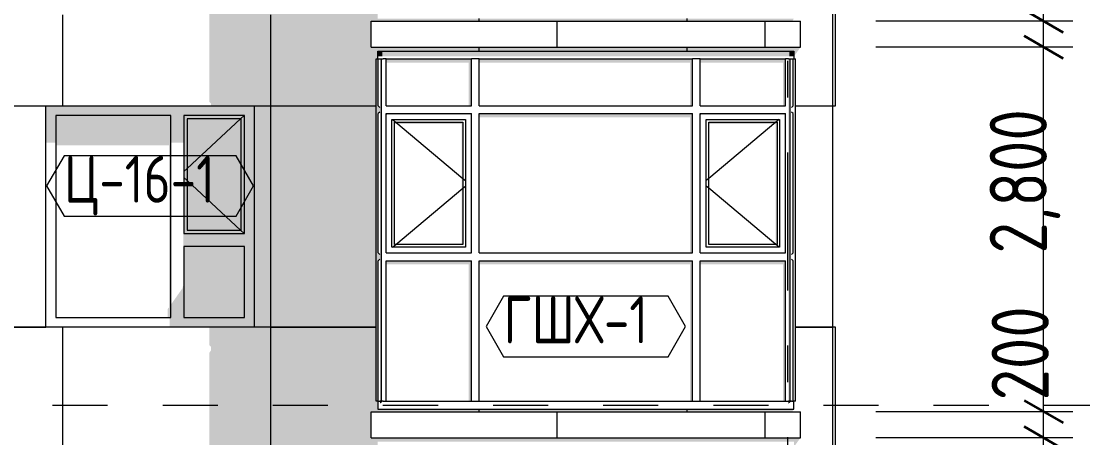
# Model space of a CAD drawing. Header units: millimetres. Extents: x 18162 to 7085488, y 72188 to 247925.
# Drawn here: x 5830619 to 5838779, y 139134 to 142334 of the extents above; entities that cross this region are included whole.
import ezdxf
from ezdxf.enums import TextEntityAlignment as Align

# ---------------------------------------------------------------- set-up
doc = ezdxf.new("R2010")
doc.units = ezdxf.units.MM
doc.header["$MEASUREMENT"] = 0
doc.linetypes.add('Dashed', pattern=[423.333333, 211.666667, -211.666667])
doc.linetypes.add('Double Dashed', pattern=[1093.611073, 529.166651, -211.666656, 141.111112, -211.666656])
for name, color, linetype in [('Archicad Windows', 7, 'Continuous'), ('Finish - Wall', 7, 'Continuous'), ('Structural - Bearing', 7, 'Continuous'), ('Structural - Grid', 7, 'Continuous')]:
    doc.layers.add(name, color=color, linetype=linetype)
doc.styles.add('GENERATED_STYLE_3', font='', dxfattribs={"width": 0.8})
doc.styles.get('GENERATED_STYLE_3').set_extended_font_data('ISOCPEUR MON')
doc.dimstyles.new('GENERATED_STYLE__19', dxfattribs={"dimtxt": 440.00001, "dimasz": 228, "dimexe": 0.18, "dimexo": 31028.935828, "dimgap": 0, "dimtad": 1, "dimdec": 0, "dimzin": 0, "dimdsep": 46, "dimtxsty": 'GENERATED_STYLE_3', "dimblk": 'ARROWHEAD_2', "dimblk1": 'ARROWHEAD_2', "dimblk2": 'ARROWHEAD_2', "dimcen": 0.09, "dimclrd": 13, "dimclre": 13, "dimclrt": 13, "dimadec": 0, "dimazin": 0, "dimtfac": 1, "dimtdec": 4, "dimtmove": 0, "dimatfit": 3, "dimfxl": 1, "dimtolj": 1, "dimtzin": 0, "dimarcsym": 0})
doc.dimstyles.new('GENERATED_STYLE__21', dxfattribs={"dimtxt": 440.00001, "dimasz": 228, "dimexe": 0.18, "dimexo": 31149.347984, "dimgap": 0, "dimtad": 1, "dimdec": 0, "dimzin": 0, "dimdsep": 46, "dimtxsty": 'GENERATED_STYLE_3', "dimblk": 'ARROWHEAD_2', "dimblk1": 'ARROWHEAD_2', "dimblk2": 'ARROWHEAD_2', "dimcen": 0.09, "dimclrd": 13, "dimclre": 13, "dimclrt": 13, "dimadec": 0, "dimazin": 0, "dimtfac": 1, "dimtdec": 4, "dimtmove": 0, "dimatfit": 3, "dimfxl": 1, "dimtolj": 1, "dimtzin": 0, "dimarcsym": 0})
doc.dimstyles.new('GENERATED_STYLE__27', dxfattribs={"dimtxt": 440.00001, "dimasz": 228, "dimexe": 0.18, "dimexo": 1666.115523, "dimgap": 0, "dimtad": 1, "dimdec": 0, "dimzin": 0, "dimdsep": 46, "dimtxsty": 'GENERATED_STYLE_3', "dimblk": 'ARROWHEAD_2', "dimblk1": 'ARROWHEAD_2', "dimblk2": 'ARROWHEAD_2', "dimcen": 0.09, "dimclrd": 13, "dimclre": 13, "dimclrt": 13, "dimadec": 0, "dimazin": 0, "dimtfac": 1, "dimtdec": 4, "dimtmove": 0, "dimatfit": 3, "dimfxl": 1, "dimtolj": 1, "dimtzin": 0, "dimarcsym": 0})

# ---------------------------------------------------------------- blocks, each defined once
blk = doc.blocks.new('*X2387', base_point=(5785635.3, 106384.1))
at = {"layer": 'Structural - Bearing', "color": 8, "linetype": 'Continuous', "lineweight": 13}
for p, q in [((5830935.3, 139284.1), (5830935.3, 138684.1)), ((5832535.3, 139284.1), (5832535.3, 136984.1))]:
    blk.add_line(p, q, dxfattribs=at)
blk = doc.blocks.new('*X2397', base_point=(5785635.3, 106384.1))
at = {"layer": 'Structural - Bearing', "color": 8, "linetype": 'Continuous', "lineweight": 13}
for p, q in [((5830935.3, 142284.1), (5830935.3, 141684.1)), ((5832535.3, 142284.1), (5832535.3, 139984.1)), ((5834135.3, 142134.1), (5834135.3, 142104.1)), ((5835735.3, 142134.1), (5835735.3, 142104.1)), ((5830435.3, 141684.1), (5830808.8, 141684.1)), ((5832408.8, 141684.1), (5832535.3, 141684.1)), ((5832535.3, 141684.1), (5833346.4, 141684.1)), ((5836571.2, 141684.1), (5836835.3, 141684.1)), ((5836835.3, 141684.1), (5836858.8, 141684.1)), ((5830808.8, 139984.1), (5830435.3, 139984.1)), ((5830435.3, 139984.1), (5830808.8, 139984.1)), ((5830935.3, 139984.1), (5830935.3, 139384.1)), ((5832535.3, 139984.1), (5832408.8, 139984.1)), ((5832535.3, 139984.1), (5833346.4, 139984.1)), ((5832535.3, 139984.1), (5832535.3, 139384.1)), ((5833346.4, 139984.1), (5832535.3, 139984.1)), ((5836571.2, 139984.1), (5836835.3, 139984.1)), ((5836835.3, 139984.1), (5836571.2, 139984.1)), ((5836858.8, 139984.1), (5836835.3, 139984.1)), ((5836835.3, 139984.1), (5836858.8, 139984.1)), ((5830935.3, 139384.1), (5830935.3, 139284.1)), ((5832535.3, 139384.1), (5832535.3, 139284.1)), ((5834135.3, 139354.1), (5834135.3, 139334.1)), ((5835735.3, 139354.1), (5835735.3, 139334.1))]:
    blk.add_line(p, q, dxfattribs=at)
blk = doc.blocks.new('*X2399', base_point=(5785635.3, 106384.1))
at = {"layer": 'Structural - Bearing', "color": 7, "linetype": 'Continuous', "lineweight": 9}
for p, q in [((5834735.3, 139334.1), (5834735.3, 139134.1)), ((5836335.3, 139334.1), (5836335.3, 139134.1))]:
    blk.add_line(p, q, dxfattribs=at)
blk = doc.blocks.new('*X2407', base_point=(5785635.3, 106384.1))
at = {"layer": 'Structural - Bearing', "color": 8, "linetype": 'Continuous', "lineweight": 13}
for p, q in [((5830935.3, 142384.1), (5830935.3, 142284.1)), ((5832535.3, 142384.1), (5832535.3, 142284.1)), ((5834135.3, 142354.1), (5834135.3, 142334.1)), ((5835735.3, 142354.1), (5835735.3, 142334.1))]:
    blk.add_line(p, q, dxfattribs=at)
blk = doc.blocks.new('*X2409', base_point=(5785635.3, 106384.1))
at = {"layer": 'Structural - Bearing', "color": 7, "linetype": 'Continuous', "lineweight": 9}
for p, q in [((5834735.3, 142334.1), (5834735.3, 142134.1)), ((5836335.3, 142334.1), (5836335.3, 142134.1))]:
    blk.add_line(p, q, dxfattribs=at)
blk = doc.blocks.new('*X2411', base_point=(5785635.3, 106384.1))
at = {"layer": 'Structural - Bearing', "color": 7, "linetype": 'Continuous', "lineweight": 9}
blk.add_line((5836858.8, 141684.1), (5836878.8, 141684.1), dxfattribs=at)
blk = doc.blocks.new('*D2613', base_point=(5785635.3, 106384.1))
at = {"color": 12, "linetype": 'Continuous', "lineweight": 35}
for p, q in [((5838328.4, 139220.7), (5838628.4, 139047.5)), ((5838328.4, 136420.7), (5838628.4, 136247.5))]:
    blk.add_line(p, q, dxfattribs=at)
at = {"color": 13, "linetype": 'Continuous', "lineweight": 13}
for p, q in [((5838703.4, 139134.1), (5837187.8, 139134.1)), ((5838478.4, 136334.1), (5838478.4, 139134.1)), ((5838703.4, 136334.1), (5837187.8, 136334.1))]:
    blk.add_line(p, q, dxfattribs=at)
at = {"color": 13, "lineweight": 13, "char_height": 440, "attachment_point": 7, "rotation": 90, "style": 'GENERATED_STYLE_3'}
for s, insert in [('\\A1;{\\pql;\\fISOCPEUR MON|b0|i0|c0|p0;\\W0.800000;2,800}', (5838605.9, 137549.6)), ('\\A1;{\\pql;\\fISOCPEUR MON|b0|i0|c0|p0;\\W0.800000;200}', (5838518.1, 136420.8))]:
    blk.add_mtext(s, dxfattribs=dict(at, insert=insert))
blk = doc.blocks.new('ARROWHEAD_2')
at = {"color": 0, "linetype": 'Continuous', "lineweight": 0}
for p, q in [((-0.378, -0.655), (0.378, 0.655)), ((0, 0), (-1, 0))]:
    blk.add_line(p, q, dxfattribs=at)
blk = doc.blocks.new('*D2614', base_point=(5785635.3, 106384.1))
at = {"color": 12, "linetype": 'Continuous', "lineweight": 35}
for p, q in [((5838328.4, 139420.7), (5838628.4, 139247.5)), ((5838328.4, 139220.7), (5838628.4, 139047.5))]:
    blk.add_line(p, q, dxfattribs=at)
at = {"color": 13, "linetype": 'Continuous', "lineweight": 13}
for p, q in [((5838703.4, 139334.1), (5837187.8, 139334.1)), ((5838478.4, 139134.1), (5838478.4, 139334.1)), ((5838703.4, 139134.1), (5837187.8, 139134.1))]:
    blk.add_line(p, q, dxfattribs=at)
blk = doc.blocks.new('*D2615', base_point=(5785635.3, 106384.1))
at = {"color": 12, "linetype": 'Continuous', "lineweight": 35}
for p, q in [((5838328.4, 142220.7), (5838628.4, 142047.5)), ((5838328.4, 139420.7), (5838628.4, 139247.5))]:
    blk.add_line(p, q, dxfattribs=at)
at = {"color": 13, "linetype": 'Continuous', "lineweight": 13}
for p, q in [((5838703.4, 142134.1), (5837187.8, 142134.1)), ((5838478.4, 139334.1), (5838478.4, 142134.1)), ((5838703.4, 139334.1), (5837187.8, 139334.1))]:
    blk.add_line(p, q, dxfattribs=at)
at = {"color": 13, "lineweight": 13, "char_height": 440, "attachment_point": 7, "rotation": 90, "style": 'GENERATED_STYLE_3'}
for s, insert in [('\\A1;{\\pql;\\fISOCPEUR MON|b0|i0|c0|p0;\\W0.800000;2,800}', (5838605.9, 140549.6)), ('\\A1;{\\pql;\\fISOCPEUR MON|b0|i0|c0|p0;\\W0.800000;200}', (5838518.1, 139420.8))]:
    blk.add_mtext(s, dxfattribs=dict(at, insert=insert))
blk = doc.blocks.new('*D2616', base_point=(5785635.3, 106384.1))
at = {"color": 12, "linetype": 'Continuous', "lineweight": 35}
for p, q in [((5838328.4, 142420.7), (5838628.4, 142247.5)), ((5838328.4, 142220.7), (5838628.4, 142047.5))]:
    blk.add_line(p, q, dxfattribs=at)
at = {"color": 13, "linetype": 'Continuous', "lineweight": 13}
for p, q in [((5838703.4, 142334.1), (5837187.8, 142334.1)), ((5838478.4, 142134.1), (5838478.4, 142334.1)), ((5838703.4, 142134.1), (5837187.8, 142134.1))]:
    blk.add_line(p, q, dxfattribs=at)
blk = doc.blocks.new('*D2617', base_point=(5785635.3, 106384.1))
at = {"color": 12, "linetype": 'Continuous', "lineweight": 35}
for p, q in [((5838328.4, 145220.7), (5838628.4, 145047.5)), ((5838328.4, 142420.7), (5838628.4, 142247.5))]:
    blk.add_line(p, q, dxfattribs=at)
at = {"color": 13, "linetype": 'Continuous', "lineweight": 13}
for p, q in [((5838703.4, 145134.1), (5837187.8, 145134.1)), ((5838478.4, 142334.1), (5838478.4, 145134.1)), ((5838703.4, 142334.1), (5837187.8, 142334.1))]:
    blk.add_line(p, q, dxfattribs=at)
at = {"color": 13, "lineweight": 13, "char_height": 440, "attachment_point": 7, "rotation": 90, "style": 'GENERATED_STYLE_3'}
for s, insert in [('\\A1;{\\pql;\\fISOCPEUR MON|b0|i0|c0|p0;\\W0.800000;2,800}', (5838605.9, 143549.6)), ('\\A1;{\\pql;\\fISOCPEUR MON|b0|i0|c0|p0;\\W0.800000;200}', (5838518.1, 142420.8))]:
    blk.add_mtext(s, dxfattribs=dict(at, insert=insert))
blk = doc.blocks.new('*D2629', base_point=(5785635.3, 106384.1))
at = {"color": 12, "linetype": 'Continuous', "lineweight": 35}
for p, q in [((5839537.7, 145220.7), (5839837.7, 145047.5)), ((5839537.7, 112420.7), (5839837.7, 112247.5))]:
    blk.add_line(p, q, dxfattribs=at)
at = {"color": 13, "linetype": 'Continuous', "lineweight": 13}
for p, q in [((5839912.7, 145134.1), (5838644.5, 145134.1)), ((5839687.7, 112334.1), (5839687.7, 145134.1)), ((5839912.7, 112334.1), (5838644.5, 112334.1))]:
    blk.add_line(p, q, dxfattribs=at)
at = {"color": 13, "lineweight": 13, "char_height": 440, "attachment_point": 7, "rotation": 90, "style": 'GENERATED_STYLE_3'}
for s, insert in [('\\A1;{\\pql;\\fISOCPEUR MON|b0|i0|c0|p0;\\W0.800000;200}', (5839727.4, 144309.7)), ('\\A1;{\\pql;\\fISOCPEUR MON|b0|i0|c0|p0;\\W0.800000;32,800}', (5839815.2, 127689))]:
    blk.add_mtext(s, dxfattribs=dict(at, insert=insert))
blk = doc.blocks.new('Label_169_3', base_point=(5831608.8, 140834.1))
at = {"color": 13, "linetype": 'Continuous', "lineweight": 13, "flags": 128}
blk.add_lwpolyline([(5830813.7, 141068.3), (5830947.8, 140836.1), (5832269.9, 140836.1), (5832404, 141068.3), (5832269.9, 141300.6), (5830947.8, 141300.6)], close=True, dxfattribs=at)
at = {"color": 13, "lineweight": 13, "insert": (5830947.8, 141299.9), "char_height": 360, "attachment_point": 1, "style": 'GENERATED_STYLE_3'}
blk.add_mtext('\\A1;{\\pql;\\pt0,253000;\\fISOCPEUR MON|b0|i0|c0|p0;\\W0.800000;Ц-16-1\\fISOCPEUR MON|b0|i0|c0|p0;\\W0.800000;\\A1{\\H.66x;\\S^  ;}\\fISOCPEUR MON|b0|i0|c0|p0;\\W0.800000;\\fISOCPEUR MON|b0|i0|c0|p0;\\W0.800000;\\A1{\\H.66x;\\S^  ;}\\fISOCPEUR MON|b0|i0|c0|p0;\\W0.800000; \\fISOCPEUR MON|b0|i0|c0|p0;\\W0.800000;\\fISOCPEUR MON|b0|i0|c0|p0;\\W0.800000;\\fISOCPEUR MON|b0|i0|c0|p0;\\W0.800000;\\fISOCPEUR MON|b0|i0|c0|p0;\\W0.800000;\\fISOCPEUR MON|b0|i0|c0|p0;\\W0.800000;\\fISOCPEUR MON|b0|i0|c0|p0;\\W0.800000;\\fISOCPEUR MON|b0|i0|c0|p0;\\W0.800000;\\fISOCPEUR MON|b0|i0|c0|p0;\\W0.800000;\\fISOCPEUR MON|b0|i0|c0|p0;\\W0.800000;\\fISOCPEUR MON|b0|i0|c0|p0;\\W0.800000;\\fISOCPEUR MON|b0|i0|c0|p0;\\W0.800000;\\fISOCPEUR MON|b0|i0|c0|p0;\\W0.800000;\\fISOCPEUR MON|b0|i0|c0|p0;\\W0.800000;\\fISOCPEUR MON|b0|i0|c0|p0;\\W0.800000;\\fISOCPEUR MON|b0|i0|c0|p0;\\W0.800000;\\fISOCPEUR MON|b0|i0|c0|p0;\\W0.800000;\\fISOCPEUR MON|b0|i0|c0|p0;\\W0.800000;\\fISOCPEUR MON|b0|i0|c0|p0;\\W0.800000;\\fISOCPEUR MON|b0|i0|c0|p0;\\W0.800000;\\fISOCPEUR MON|b0|i0|c0|p0;\\W0.800000;\\fISOCPEUR MON|b0|i0|c0|p0;\\W0.800000;\\fISOCPEUR MON|b0|i0|c0|p0;\\W0.800000;\\fISOCPEUR MON|b0|i0|c0|p0;\\W0.800000;\\fISOCPEUR MON|b0|i0|c0|p0;\\W0.800000;\\fISOCPEUR MON|b0|i0|c0|p0;\\W0.800000;\\fISOCPEUR MON|b0|i0|c0|p0;\\W0.800000;\\fISOCPEUR MON|b0|i0|c0|p0;\\W0.800000;\\fISOCPEUR MON|b0|i0|c0|p0;\\W0.800000;\\fISOCPEUR MON|b0|i0|c0|p0;\\W0.800000;\\fISOCPEUR MON|b0|i0|c0|p0;\\W0.800000;\\fISOCPEUR MON|b0|i0|c0|p0;\\W0.800000;\\fISOCPEUR MON|b0|i0|c0|p0;\\W0.800000;\\fISOCPEUR MON|b0|i0|c0|p0;\\W0.800000;\\fISOCPEUR MON|b0|i0|c0|p0;\\W0.800000;\\fISOCPEUR MON|b0|i0|c0|p0;\\W0.800000;\\fISOCPEUR MON|b0|i0|c0|p0;\\W0.800000;\\fISOCPEUR MON|b0|i0|c0|p0;\\W0.800000;\\fISOCPEUR MON|b0|i0|c0|p0;\\W0.800000;\\fISOCPEUR MON|b0|i0|c0|p0;\\W0.800000;\\fISOCPEUR MON|b0|i0|c0|p0;\\W0.800000;\\fISOCPEUR MON|b0|i0|c0|p0;\\W0.800000;\\fISOCPEUR MON|b0|i0|c0|p0;\\W0.800000;\\fISOCPEUR MON|b0|i0|c0|p0;\\W0.800000;}', dxfattribs=at)
blk = doc.blocks.new('Label_230_3', base_point=(5834958.8, 139754.1))
at = {"color": 13, "linetype": 'Continuous', "lineweight": 13, "flags": 128}
blk.add_lwpolyline([(5834192.4, 139988.3), (5834326.5, 139756.1), (5835591.1, 139756.1), (5835725.2, 139988.3), (5835591.1, 140220.6), (5834326.5, 140220.6)], close=True, dxfattribs=at)
at = {"color": 13, "lineweight": 13, "insert": (5834326.5, 140219.9), "char_height": 360, "attachment_point": 1, "style": 'GENERATED_STYLE_3'}
blk.add_mtext('\\A1;{\\pql;\\pt0,253000;\\fISOCPEUR MON|b0|i0|c0|p0;\\W0.800000;ГШХ-1\\fISOCPEUR MON|b0|i0|c0|p0;\\W0.800000;\\A1{\\H.66x;\\S^  ;}\\fISOCPEUR MON|b0|i0|c0|p0;\\W0.800000;\\fISOCPEUR MON|b0|i0|c0|p0;\\W0.800000;\\A1{\\H.66x;\\S^  ;}\\fISOCPEUR MON|b0|i0|c0|p0;\\W0.800000; \\fISOCPEUR MON|b0|i0|c0|p0;\\W0.800000;\\fISOCPEUR MON|b0|i0|c0|p0;\\W0.800000;\\fISOCPEUR MON|b0|i0|c0|p0;\\W0.800000;\\fISOCPEUR MON|b0|i0|c0|p0;\\W0.800000;\\fISOCPEUR MON|b0|i0|c0|p0;\\W0.800000;\\fISOCPEUR MON|b0|i0|c0|p0;\\W0.800000;\\fISOCPEUR MON|b0|i0|c0|p0;\\W0.800000;\\fISOCPEUR MON|b0|i0|c0|p0;\\W0.800000;\\fISOCPEUR MON|b0|i0|c0|p0;\\W0.800000;\\fISOCPEUR MON|b0|i0|c0|p0;\\W0.800000;\\fISOCPEUR MON|b0|i0|c0|p0;\\W0.800000;\\fISOCPEUR MON|b0|i0|c0|p0;\\W0.800000;\\fISOCPEUR MON|b0|i0|c0|p0;\\W0.800000;\\fISOCPEUR MON|b0|i0|c0|p0;\\W0.800000;\\fISOCPEUR MON|b0|i0|c0|p0;\\W0.800000;\\fISOCPEUR MON|b0|i0|c0|p0;\\W0.800000;\\fISOCPEUR MON|b0|i0|c0|p0;\\W0.800000;\\fISOCPEUR MON|b0|i0|c0|p0;\\W0.800000;\\fISOCPEUR MON|b0|i0|c0|p0;\\W0.800000;\\fISOCPEUR MON|b0|i0|c0|p0;\\W0.800000;\\fISOCPEUR MON|b0|i0|c0|p0;\\W0.800000;\\fISOCPEUR MON|b0|i0|c0|p0;\\W0.800000;\\fISOCPEUR MON|b0|i0|c0|p0;\\W0.800000;\\fISOCPEUR MON|b0|i0|c0|p0;\\W0.800000;\\fISOCPEUR MON|b0|i0|c0|p0;\\W0.800000;\\fISOCPEUR MON|b0|i0|c0|p0;\\W0.800000;\\fISOCPEUR MON|b0|i0|c0|p0;\\W0.800000;\\fISOCPEUR MON|b0|i0|c0|p0;\\W0.800000;\\fISOCPEUR MON|b0|i0|c0|p0;\\W0.800000;\\fISOCPEUR MON|b0|i0|c0|p0;\\W0.800000;\\fISOCPEUR MON|b0|i0|c0|p0;\\W0.800000;\\fISOCPEUR MON|b0|i0|c0|p0;\\W0.800000;\\fISOCPEUR MON|b0|i0|c0|p0;\\W0.800000;\\fISOCPEUR MON|b0|i0|c0|p0;\\W0.800000;\\fISOCPEUR MON|b0|i0|c0|p0;\\W0.800000;\\fISOCPEUR MON|b0|i0|c0|p0;\\W0.800000;\\fISOCPEUR MON|b0|i0|c0|p0;\\W0.800000;\\fISOCPEUR MON|b0|i0|c0|p0;\\W0.800000;\\fISOCPEUR MON|b0|i0|c0|p0;\\W0.800000;\\fISOCPEUR MON|b0|i0|c0|p0;\\W0.800000;\\fISOCPEUR MON|b0|i0|c0|p0;\\W0.800000;\\fISOCPEUR MON|b0|i0|c0|p0;\\W0.800000;\\fISOCPEUR MON|b0|i0|c0|p0;\\W0.800000;}', dxfattribs=at)
blk = doc.blocks.new('Standard grid marker[379]_3', base_point=(5836508.8, 166384.1))
at = {"layer": 'Structural - Grid', "color": 13, "linetype": 'Double Dashed', "lineweight": 13, "ltscale": 2}
blk.add_line((5836508.8, 165384.1), (5836508.8, 100884.1), dxfattribs=at)
at = {"layer": 'Structural - Grid', "color": 13, "lineweight": 13, "style": 'GENERATED_STYLE_3'}
blk.add_attdef('AC_MarkerText_1', text='', height=500, rotation=360, dxfattribs=at).set_placement((5836508.8, 99534.1), align=Align.TOP_CENTER)

msp = doc.modelspace()

# ---------------------------------------------------------------- hatches: boundary and pattern name
at = {"layer": 'Archicad Windows', "linetype": 'Continuous', "lineweight": 0}
for points in [[(5831768.8, 141609.1), (5831868.8, 141609.1), (5832333.8, 141609.1), (5832408.8, 141609.1), (5832408.8, 141684.1), (5830808.8, 141684.1), (5830808.8, 141609.1), (5830883.8, 141609.1)], [(5830883.8, 141609.1), (5830808.8, 141609.1), (5830808.8, 141401.2), (5830883.8, 141401.2)], [(5831768.8, 141609.1), (5830883.8, 141609.1), (5830883.8, 141380), (5831753.8, 141380), (5831753.8, 140135), (5831743.8, 140120.8), (5831743.8, 140059.1), (5831768.8, 140059.1)], [(5831768.8, 141401.2), (5831868.8, 141401.2), (5831868.8, 141609.1), (5831768.8, 141609.1)], [(5832333.8, 141609.1), (5831868.8, 141609.1), (5831868.8, 141584.1), (5831893.8, 141584.1), (5832308.8, 141584.1), (5832333.8, 141584.1)], [(5831893.8, 141584.1), (5831868.8, 141584.1), (5831868.8, 140729.1), (5831893.8, 140729.1)], [(5832308.8, 140729.1), (5832308.8, 141584.1), (5831893.8, 141584.1), (5831893.8, 140729.1)], [(5832308.8, 140729.1), (5832333.8, 140729.1), (5832333.8, 141584.1), (5832308.8, 141584.1)], [(5832333.8, 140704.1), (5832333.8, 140604.1), (5832333.8, 140059.1), (5832408.8, 140059.1), (5832408.8, 141609.1), (5832333.8, 141609.1)], [(5831858.8, 140283.5), (5831768.8, 140156.2), (5831768.8, 140059.1), (5831868.8, 140059.1), (5831868.8, 141379.8), (5831863.8, 141372.7), (5831863.8, 140299.8), (5831858.8, 140292.7)], [(5831893.8, 140729.1), (5831868.8, 140729.1), (5831868.8, 140704.1), (5832333.8, 140704.1), (5832333.8, 140729.1), (5832308.8, 140729.1)], [(5832333.8, 140604.1), (5832333.8, 140704.1), (5831868.8, 140704.1), (5831868.8, 140604.1)], [(5832333.8, 140059.1), (5832333.8, 140604.1), (5831868.8, 140604.1), (5831868.8, 140059.1)], [(5832408.8, 140059.1), (5831758.8, 140059.1), (5831758.8, 139984.1), (5832408.8, 139984.1)]]:
    msp.add_hatch(color=49, dxfattribs=at).paths.add_polyline_path(points)
at = {"layer": 'Finish - Wall', "linetype": 'Continuous', "lineweight": 0}
for points in [[(5833358.8, 142063.4), (5833393.8, 142063.4), (5833393.8, 142104.1), (5833358.8, 142104.1)], [(5833393.8, 142104.1), (5833393.8, 142063.4), (5834108.8, 142063.4), (5834108.8, 142104.1)], [(5834108.8, 142104.1), (5834108.8, 142063.4), (5835808.8, 142063.4), (5835808.8, 142104.1)], [(5835808.8, 142063.4), (5836523.8, 142063.4), (5836523.8, 142104.1), (5835808.8, 142104.1)], [(5836558.8, 142104.1), (5836523.8, 142104.1), (5836523.8, 142063.4), (5836558.8, 142063.4)], [(5833346.4, 142044.1), (5833346.4, 141654.1), (5833388.8, 141654.1), (5833388.8, 142044.1), (5833376.4, 142044.1), (5833376.4, 141671.5), (5833363.8, 141684.1), (5833363.8, 142044.1)], [(5833423.8, 142044.1), (5833423.8, 142015.8), (5834058.8, 142015.8), (5834058.8, 141684.1), (5834078.8, 141684.1), (5834078.8, 142044.1)], [(5834138.8, 142044.1), (5834138.8, 142015.8), (5835758.8, 142015.8), (5835758.8, 141684.1), (5835778.8, 141684.1), (5835778.8, 142044.1)], [(5835838.8, 142044.1), (5835838.8, 142015.8), (5836473.8, 142015.8), (5836473.8, 141684.1), (5836493.8, 141684.1), (5836493.8, 142044.1)], [(5836516.4, 141654.1), (5836528.8, 141654.1), (5836528.8, 142044.1), (5836516.4, 142044.1)], [(5836553.8, 142044.1), (5836553.8, 142037), (5836558.8, 142044.1)], [(5836541.2, 141671.5), (5836547.5, 141675.2), (5836553.8, 141684.1)], [(5834078.8, 141624.1), (5833423.8, 141624.1), (5833430.9, 141617), (5834071.8, 141617)], [(5833430.9, 141617), (5833423.8, 141624.1), (5833423.8, 141617)], [(5834071.8, 141617), (5834073.8, 141617), (5834073.8, 140559.1), (5834078.8, 140554.1), (5834078.8, 141624.1)], [(5834138.8, 141624.1), (5834138.8, 141595.8), (5835758.8, 141595.8), (5835758.8, 140554.1), (5835778.8, 140554.1), (5835778.8, 141624.1)], [(5836493.8, 141624.1), (5835838.8, 141624.1), (5835845.9, 141617), (5836486.8, 141617)], [(5835838.8, 141624.1), (5835838.8, 141617), (5835845.9, 141617)], [(5836486.8, 141617), (5836488.8, 141617), (5836488.8, 140559.1), (5836493.8, 140554.1), (5836493.8, 141624.1)], [(5836516.4, 140524.1), (5836528.8, 140524.1), (5836528.8, 141654.1), (5836516.4, 141654.1)], [(5833475.9, 141572), (5833468.8, 141579.1), (5833468.8, 141572)], [(5833468.8, 141579.1), (5833475.9, 141572), (5834026.8, 141572), (5834033.8, 141579.1)], [(5833488.8, 141544.9), (5834003.8, 141544.9), (5834003.8, 140619.1), (5834013.8, 140619.1), (5834013.8, 141559.1), (5833488.8, 141559.1)], [(5834026.8, 141572), (5834028.8, 141572), (5834028.8, 140604.1), (5834033.8, 140599.1), (5834033.8, 141579.1)], [(5835890.9, 141572), (5835883.8, 141579.1), (5835883.8, 141572)], [(5835883.8, 141579.1), (5835890.9, 141572), (5836441.8, 141572), (5836448.8, 141579.1)], [(5836428.8, 141559.1), (5835903.8, 141559.1), (5835903.8, 141544.9), (5836418.8, 141544.9), (5836418.8, 140619.1), (5836428.8, 140619.1)], [(5836441.8, 141572), (5836443.8, 141572), (5836443.8, 140604.1), (5836448.8, 140599.1), (5836448.8, 141579.1)], [(5834028.8, 140599.1), (5834033.8, 140599.1), (5834028.8, 140604.1)], [(5836443.8, 140599.1), (5836448.8, 140599.1), (5836443.8, 140604.1)], [(5833346.4, 140524.1), (5833346.4, 139414.1), (5833363.8, 139414.1), (5833363.8, 140494.1), (5833376.4, 140506.6), (5833376.4, 139414.1), (5833388.8, 139414.1), (5833388.8, 140524.1)], [(5834073.8, 140554.1), (5834078.8, 140554.1), (5834073.8, 140559.1)], [(5836488.8, 140554.1), (5836493.8, 140554.1), (5836488.8, 140559.1)], [(5836516.4, 139414.1), (5836528.8, 139414.1), (5836528.8, 140524.1), (5836516.4, 140524.1)], [(5836553.8, 140554.1), (5836541.2, 140541.5), (5836547.5, 140545.2)], [(5833423.8, 140494.1), (5833423.8, 140465.8), (5834058.8, 140465.8), (5834058.8, 139414.1), (5834078.8, 139414.1), (5834078.8, 140494.1)], [(5834138.8, 140465.8), (5835758.8, 140465.8), (5835758.8, 139414.1), (5835778.8, 139414.1), (5835778.8, 140494.1), (5834138.8, 140494.1)], [(5836493.8, 140494.1), (5835838.8, 140494.1), (5835838.8, 140465.8), (5836473.8, 140465.8), (5836473.8, 139414.1), (5836493.8, 139414.1)], [(5833376.4, 139396.5), (5833393.8, 139408.8), (5833393.8, 139414.1), (5833376.4, 139414.1)], [(5833401.2, 139414.1), (5833393.8, 139414.1), (5833393.8, 139408.8)], [(5836516.4, 139396.5), (5836523.8, 139401.7), (5836523.8, 139414.1), (5836516.4, 139414.1)], [(5836541.2, 139414.1), (5836523.8, 139414.1), (5836523.8, 139401.7)]]:
    msp.add_hatch(color=49, dxfattribs=at).paths.add_polyline_path(points)
h = msp.add_hatch(color=49, dxfattribs=at)
h.paths.add_polyline_path([(5833346.4, 140524.1), (5833388.8, 140524.1), (5833388.8, 141654.1), (5833346.4, 141654.1)])
h.paths.add_polyline_path([(5833376.4, 140541.5), (5833363.8, 140554.1), (5833363.8, 141624.1), (5833376.4, 141636.6)], flags=0)
at = {"layer": 'Structural - Bearing', "linetype": 'Continuous', "lineweight": 0}
for points in [[(5817058.8, 145104.1), (5820558.8, 145104.1), (5820558.8, 145044.1), (5820578.3, 145044.1), (5820578.3, 144964), (5825563.8, 144964), (5825563.8, 144715.6), (5825576.4, 144703), (5825576.4, 144684.1), (5825908.8, 144684.1), (5825908.8, 142984.1), (5825563.8, 142984.1), (5825563.8, 142845.6), (5825576.4, 142833), (5825576.4, 142803.4), (5825563.8, 142785.6), (5825563.8, 142284.1), (5826808.8, 142284.1), (5826808.8, 142334.1), (5830044.7, 142334.1), (5830058.8, 142354.1), (5826858.8, 142354.1), (5826858.8, 142414.1), (5826846.4, 142414.1), (5826846.4, 145044.1), (5826858.8, 145044.1), (5826858.8, 145104.1), (5830058.8, 145104.1), (5830058.8, 145044.1), (5830071.2, 145044.1), (5830071.2, 144964), (5832063.8, 144964), (5832063.8, 144715.6), (5832076.4, 144703), (5832076.4, 144684.1), (5832408.8, 144684.1), (5832408.8, 142984.1), (5832063.8, 142984.1), (5832063.8, 142845.6), (5832076.4, 142833), (5832076.4, 142803.4), (5832063.8, 142785.6), (5832063.8, 142284.1), (5833308.8, 142284.1), (5833308.8, 142334.1), (5836544.7, 142334.1), (5836558.8, 142354.1), (5833358.8, 142354.1), (5833358.8, 142414.1), (5833346.4, 142414.1), (5833346.4, 145044.1), (5833358.8, 145044.1), (5833358.8, 145104.1), (5836558.8, 145104.1), (5836558.8, 145044.1), (5836571.2, 145044.1), (5836571.2, 144964), (5836858.1, 144964), (5836858.8, 144964.9), (5836858.8, 145134.1), (5835838.8, 145134.1), (5822269.6, 145134.1), (5819816.7, 145134.1), (5817058.8, 145134.1)], [(5832063.8, 141715.6), (5832076.4, 141703), (5832076.4, 141684.1), (5832408.8, 141684.1), (5832408.8, 139984.1), (5832063.8, 139984.1), (5832063.8, 139845.6), (5832076.4, 139833), (5832076.4, 139803.4), (5832063.8, 139785.6), (5832063.8, 139284.1), (5833308.8, 139284.1), (5833308.8, 139334.1), (5836544.7, 139334.1), (5836558.8, 139354.1), (5833358.8, 139354.1), (5833358.8, 139414.1), (5833346.4, 139414.1), (5833346.4, 142044.1), (5833358.8, 142044.1), (5833358.8, 142104.1), (5836558.8, 142104.1), (5836558.8, 142063.4), (5836608.8, 142134.1), (5833308.8, 142134.1), (5833308.8, 142284.1), (5832063.8, 142284.1)], [(5832063.8, 139284.1), (5832063.8, 138715.6), (5832076.4, 138703), (5832076.4, 138684.1), (5832408.8, 138684.1), (5832408.8, 136984.1), (5832063.8, 136984.1), (5832063.8, 136845.6), (5832076.4, 136833), (5832076.4, 136803.4), (5832063.8, 136785.6), (5832063.8, 136284.1), (5833308.8, 136284.1), (5833308.8, 136334.1), (5836544.7, 136334.1), (5836558.8, 136354.1), (5833358.8, 136354.1), (5833358.8, 136414.1), (5833346.4, 136414.1), (5833346.4, 139044.1), (5833358.8, 139044.1), (5833358.8, 139104.1), (5836558.8, 139104.1), (5836558.8, 139063.4), (5836608.8, 139134.1), (5833308.8, 139134.1), (5833308.8, 139284.1)]]:
    msp.add_hatch(color=49, dxfattribs=at).paths.add_polyline_path(points)

# ---------------------------------------------------------------- linework, layer by layer
at = {"color": 8, "linetype": 'Dashed', "lineweight": 13, "ltscale": 2}
msp.add_line((5800379.4, 139384.1), (5841359.8, 139384.1), dxfattribs=at)
at = {"layer": 'Archicad Windows', "color": 7, "linetype": 'Continuous', "lineweight": 13}
for p, q in [((5830808.8, 139984.1), (5830808.8, 141684.1)), ((5830808.8, 141684.1), (5832408.8, 141684.1)), ((5832408.8, 141684.1), (5832408.8, 139984.1)), ((5832408.8, 139984.1), (5830808.8, 139984.1))]:
    msp.add_line(p, q, dxfattribs=at)
at = {"layer": 'Archicad Windows', "color": 7, "linetype": 'Continuous', "lineweight": 9}
for p, q in [((5830883.8, 141609.1), (5830883.8, 140059.1)), ((5831768.8, 141609.1), (5830883.8, 141609.1)), ((5831768.8, 140059.1), (5831768.8, 141609.1)), ((5831868.8, 141609.1), (5831868.8, 140704.1)), ((5832333.8, 141609.1), (5831868.8, 141609.1)), ((5831893.8, 141584.1), (5831893.8, 140729.1)), ((5832308.8, 141584.1), (5831893.8, 141584.1)), ((5832304.9, 141584.1), (5831893.8, 141202.9)), ((5832331.9, 141609.1), (5832304.9, 141584.1)), ((5832308.8, 140729.1), (5832308.8, 141584.1)), ((5832333.8, 140704.1), (5832333.8, 141609.1)), ((5831893.8, 141202.9), (5831868.8, 141179.7)), ((5831893.8, 141110.2), (5831868.8, 141133.4)), ((5832304.9, 140729.1), (5831893.8, 141110.2)), ((5831868.8, 140704.1), (5832333.8, 140704.1)), ((5831893.8, 140729.1), (5832308.8, 140729.1)), ((5832331.9, 140704.1), (5832304.9, 140729.1)), ((5831868.8, 140604.1), (5831868.8, 140059.1)), ((5832333.8, 140604.1), (5831868.8, 140604.1)), ((5832333.8, 140059.1), (5832333.8, 140604.1)), ((5830883.8, 140059.1), (5831768.8, 140059.1)), ((5831868.8, 140059.1), (5832333.8, 140059.1))]:
    msp.add_line(p, q, dxfattribs=at)
at = {"layer": 'Finish - Wall', "color": 7, "linetype": 'Continuous', "lineweight": 9}
for p, q in [((5833358.8, 142044.1), (5833358.8, 142104.1)), ((5833358.8, 142104.1), (5833393.8, 142104.1)), ((5833393.8, 142104.1), (5834108.8, 142104.1)), ((5834108.8, 142104.1), (5835808.8, 142104.1)), ((5835808.8, 142104.1), (5836523.8, 142104.1)), ((5836523.8, 142104.1), (5836558.8, 142104.1)), ((5836558.8, 142104.1), (5836558.8, 142044.1)), ((5833346.4, 142044.1), (5833358.8, 142044.1)), ((5833346.4, 141654.1), (5833346.4, 142044.1)), ((5833358.8, 142044.1), (5833363.8, 142044.1)), ((5833363.8, 142044.1), (5833376.4, 142044.1)), ((5833363.8, 141684.1), (5833363.8, 142044.1)), ((5833376.4, 142044.1), (5833388.8, 142044.1)), ((5833388.8, 142044.1), (5833401.2, 142044.1)), ((5833388.8, 141654.1), (5833388.8, 142044.1)), ((5833423.8, 142044.1), (5833401.2, 142044.1)), ((5833423.8, 142044.1), (5834078.8, 142044.1)), ((5833423.8, 141684.1), (5833423.8, 142044.1)), ((5834138.8, 142044.1), (5834078.8, 142044.1)), ((5834078.8, 141684.1), (5834078.8, 142044.1)), ((5834138.8, 142044.1), (5835778.8, 142044.1)), ((5834138.8, 141684.1), (5834138.8, 142044.1)), ((5835838.8, 142044.1), (5835778.8, 142044.1)), ((5835778.8, 141684.1), (5835778.8, 142044.1)), ((5835838.8, 142044.1), (5836493.8, 142044.1)), ((5835838.8, 141684.1), (5835838.8, 142044.1)), ((5836516.4, 142044.1), (5836493.8, 142044.1)), ((5836493.8, 141684.1), (5836493.8, 142044.1)), ((5836516.4, 142044.1), (5836528.8, 142044.1)), ((5836528.8, 142044.1), (5836541.2, 142044.1)), ((5836528.8, 141654.1), (5836528.8, 142044.1)), ((5836541.2, 142044.1), (5836553.8, 142044.1)), ((5836553.8, 142044.1), (5836558.8, 142044.1)), ((5836553.8, 141684.1), (5836553.8, 142044.1)), ((5836558.8, 142044.1), (5836571.2, 142044.1)), ((5836571.2, 141654.1), (5836571.2, 142044.1)), ((5833363.8, 141684.1), (5833376.4, 141671.5)), ((5833423.8, 141684.1), (5834078.8, 141684.1)), ((5834138.8, 141684.1), (5835778.8, 141684.1)), ((5835838.8, 141684.1), (5836493.8, 141684.1)), ((5836541.2, 141671.5), (5836553.8, 141684.1)), ((5833346.4, 140524.1), (5833346.4, 141654.1)), ((5833376.4, 141636.6), (5833363.8, 141624.1)), ((5833363.8, 140554.1), (5833363.8, 141624.1)), ((5833388.8, 140524.1), (5833388.8, 141654.1)), ((5833423.8, 140554.1), (5833423.8, 141624.1)), ((5833423.8, 141624.1), (5834078.8, 141624.1)), ((5834078.8, 140554.1), (5834078.8, 141624.1)), ((5834138.8, 140554.1), (5834138.8, 141624.1)), ((5834138.8, 141624.1), (5835778.8, 141624.1)), ((5835778.8, 140554.1), (5835778.8, 141624.1)), ((5835838.8, 140554.1), (5835838.8, 141624.1)), ((5835838.8, 141624.1), (5836493.8, 141624.1)), ((5836493.8, 140554.1), (5836493.8, 141624.1)), ((5836528.8, 140524.1), (5836528.8, 141654.1)), ((5836553.8, 141624.1), (5836541.2, 141636.6)), ((5836553.8, 140554.1), (5836553.8, 141624.1)), ((5836571.2, 140524.1), (5836571.2, 141654.1)), ((5833468.8, 140599.1), (5833468.8, 141579.1)), ((5833468.8, 141579.1), (5834033.8, 141579.1)), ((5833473.7, 141579.1), (5833497.6, 141559.1)), ((5833488.8, 141559.1), (5834013.8, 141559.1)), ((5833488.8, 140619.1), (5833488.8, 141559.1)), ((5833497.6, 141559.1), (5834013.8, 141126.7)), ((5834013.8, 141559.1), (5834013.8, 140619.1)), ((5834033.8, 141579.1), (5834033.8, 140599.1)), ((5835883.8, 140599.1), (5835883.8, 141579.1)), ((5835883.8, 141579.1), (5836448.8, 141579.1)), ((5835903.8, 141559.1), (5836428.8, 141559.1)), ((5836420.1, 141559.1), (5835903.8, 141126.7)), ((5835903.8, 140619.1), (5835903.8, 141559.1)), ((5836444, 141579.1), (5836420.1, 141559.1)), ((5836428.8, 141559.1), (5836428.8, 140619.1)), ((5836448.8, 141579.1), (5836448.8, 140599.1)), ((5834013.8, 141126.7), (5834033.8, 141110)), ((5835903.8, 141126.7), (5835883.8, 141110)), ((5833497.6, 140619.1), (5834013.8, 141051.4)), ((5834013.8, 141051.4), (5834033.8, 141068.1)), ((5835903.8, 141051.4), (5835883.8, 141068.1)), ((5836420.1, 140619.1), (5835903.8, 141051.4)), ((5833473.7, 140599.1), (5833497.6, 140619.1)), ((5834013.8, 140619.1), (5833488.8, 140619.1)), ((5836428.8, 140619.1), (5835903.8, 140619.1)), ((5836444, 140599.1), (5836420.1, 140619.1)), ((5833346.4, 139414.1), (5833346.4, 140524.1)), ((5833363.8, 140554.1), (5833376.4, 140541.5)), ((5833388.8, 139414.1), (5833388.8, 140524.1)), ((5833423.8, 140554.1), (5834078.8, 140554.1)), ((5834033.8, 140599.1), (5833468.8, 140599.1)), ((5834138.8, 140554.1), (5835778.8, 140554.1)), ((5835838.8, 140554.1), (5836493.8, 140554.1)), ((5836448.8, 140599.1), (5835883.8, 140599.1)), ((5836528.8, 139414.1), (5836528.8, 140524.1)), ((5836541.2, 140541.5), (5836553.8, 140554.1)), ((5836571.2, 139414.1), (5836571.2, 140524.1)), ((5833376.4, 140506.6), (5833363.8, 140494.1)), ((5833363.8, 139414.1), (5833363.8, 140494.1)), ((5833423.8, 139414.1), (5833423.8, 140494.1)), ((5833423.8, 140494.1), (5834078.8, 140494.1)), ((5834078.8, 139414.1), (5834078.8, 140494.1)), ((5834138.8, 139414.1), (5834138.8, 140494.1)), ((5834138.8, 140494.1), (5835778.8, 140494.1)), ((5835778.8, 139414.1), (5835778.8, 140494.1)), ((5835838.8, 139414.1), (5835838.8, 140494.1)), ((5835838.8, 140494.1), (5836493.8, 140494.1)), ((5836493.8, 139414.1), (5836493.8, 140494.1)), ((5836553.8, 140494.1), (5836541.2, 140506.6)), ((5836553.8, 139414.1), (5836553.8, 140494.1)), ((5833358.8, 139414.1), (5833346.4, 139414.1)), ((5833358.8, 139414.1), (5833363.8, 139414.1)), ((5833358.8, 139414.1), (5833358.8, 139354.1)), ((5833363.8, 139414.1), (5833376.4, 139414.1)), ((5833388.8, 139414.1), (5833376.4, 139414.1)), ((5833401.2, 139414.1), (5833388.8, 139414.1)), ((5833401.2, 139414.1), (5833423.8, 139414.1)), ((5833423.8, 139414.1), (5834078.8, 139414.1)), ((5834078.8, 139414.1), (5834138.8, 139414.1)), ((5834138.8, 139414.1), (5835778.8, 139414.1)), ((5835778.8, 139414.1), (5835838.8, 139414.1)), ((5835838.8, 139414.1), (5836493.8, 139414.1)), ((5836493.8, 139414.1), (5836516.4, 139414.1)), ((5836528.8, 139414.1), (5836516.4, 139414.1)), ((5836541.2, 139414.1), (5836528.8, 139414.1)), ((5836541.2, 139414.1), (5836553.8, 139414.1)), ((5836553.8, 139414.1), (5836558.8, 139414.1)), ((5836558.8, 139354.1), (5836558.8, 139414.1)), ((5836571.2, 139414.1), (5836558.8, 139414.1)), ((5833358.8, 139354.1), (5833393.8, 139354.1)), ((5833393.8, 139354.1), (5834108.8, 139354.1)), ((5834108.8, 139354.1), (5835808.8, 139354.1)), ((5835808.8, 139354.1), (5836523.8, 139354.1)), ((5836523.8, 139354.1), (5836558.8, 139354.1))]:
    msp.add_line(p, q, dxfattribs=at)
at = {"layer": 'Structural - Bearing', "color": 7, "linetype": 'Continuous', "lineweight": 13}
for p, q in [((5836858.8, 142284.1), (5836858.8, 145134.1)), ((5836878.8, 141684.1), (5836878.8, 142984.1)), ((5833308.8, 142134.1), (5833308.8, 142334.1)), ((5833308.8, 142334.1), (5836608.8, 142334.1)), ((5836608.8, 142134.1), (5836608.8, 142334.1)), ((5836858.8, 139284.1), (5836858.8, 142284.1)), ((5833308.8, 142134.1), (5836608.8, 142134.1)), ((5836858.8, 141684.1), (5836878.8, 141684.1)), ((5836878.8, 139984.1), (5836858.8, 139984.1)), ((5836878.8, 138684.1), (5836878.8, 139984.1)), ((5833308.8, 139134.1), (5833308.8, 139334.1)), ((5833308.8, 139334.1), (5836608.8, 139334.1)), ((5836608.8, 139134.1), (5836608.8, 139334.1)), ((5836858.8, 136284.1), (5836858.8, 139284.1)), ((5833308.8, 139134.1), (5836608.8, 139134.1))]:
    msp.add_line(p, q, dxfattribs=at)

# ---------------------------------------------------------------- block references
at = {"color": 12, "linetype": 'Continuous', "lineweight": 13}
for name, p in [('Label_169_3', (5831608.8, 140834.1)), ('Label_230_3', (5834958.8, 139754.1))]:
    msp.add_blockref(name, p, dxfattribs=at)
at = {"layer": 'Structural - Bearing', "lineweight": 0}
for name in ['*X2407', '*X2409', '*X2397', '*X2411', '*X2399', '*X2387']:
    msp.add_blockref(name, (5785635.3, 106384.1), dxfattribs=at)
at = {"layer": 'Structural - Grid', "color": 13, "linetype": 'Continuous', "lineweight": 13}
msp.add_blockref('Standard grid marker[379]_3', (5836508.8, 166384.1), dxfattribs=at)

# ---------------------------------------------------------------- dimensions: what is measured, and where the dimension line sits
at = {"color": 13, "linetype": 'Continuous', "lineweight": 13}
for base, p1, p2, dimstyle, picture, middle in [((5839687.7, 145134.1), (5837058.8, 112334.1), (5836978.4, 145134.1), 'GENERATED_STYLE__27', '*D2629', (5839379.7, 128593.4)), ((5838478.4, 145134.1), (5805483.8, 142334.1), (5805423.6, 145134.1), 'GENERATED_STYLE__21', '*D2617', (5838170.4, 144286.7)), ((5838478.4, 142334.1), (5805483.8, 142134.1), (5805483.8, 142334.1), 'GENERATED_STYLE__19', '*D2616', (5838170.4, 142923)), ((5838478.4, 142134.1), (5805483.8, 139334.1), (5805483.8, 142134.1), 'GENERATED_STYLE__19', '*D2615', (5838170.4, 141286.7)), ((5838478.4, 139334.1), (5805483.8, 139134.1), (5805483.8, 139334.1), 'GENERATED_STYLE__19', '*D2614', (5838170.4, 139923)), ((5838478.4, 139134.1), (5805483.8, 136334.1), (5805483.8, 139134.1), 'GENERATED_STYLE__19', '*D2613', (5838170.4, 138286.7))]:
    dim = msp.add_linear_dim(base=base, p1=p1, p2=p2, angle=90, dimstyle=dimstyle, dxfattribs=at)
    dim.commit()
    dim.dimension.update_dxf_attribs({"geometry": picture, "text_midpoint": middle, "dimtype": 160, "text_rotation": 90})

doc.saveas('drawing.dxf')
